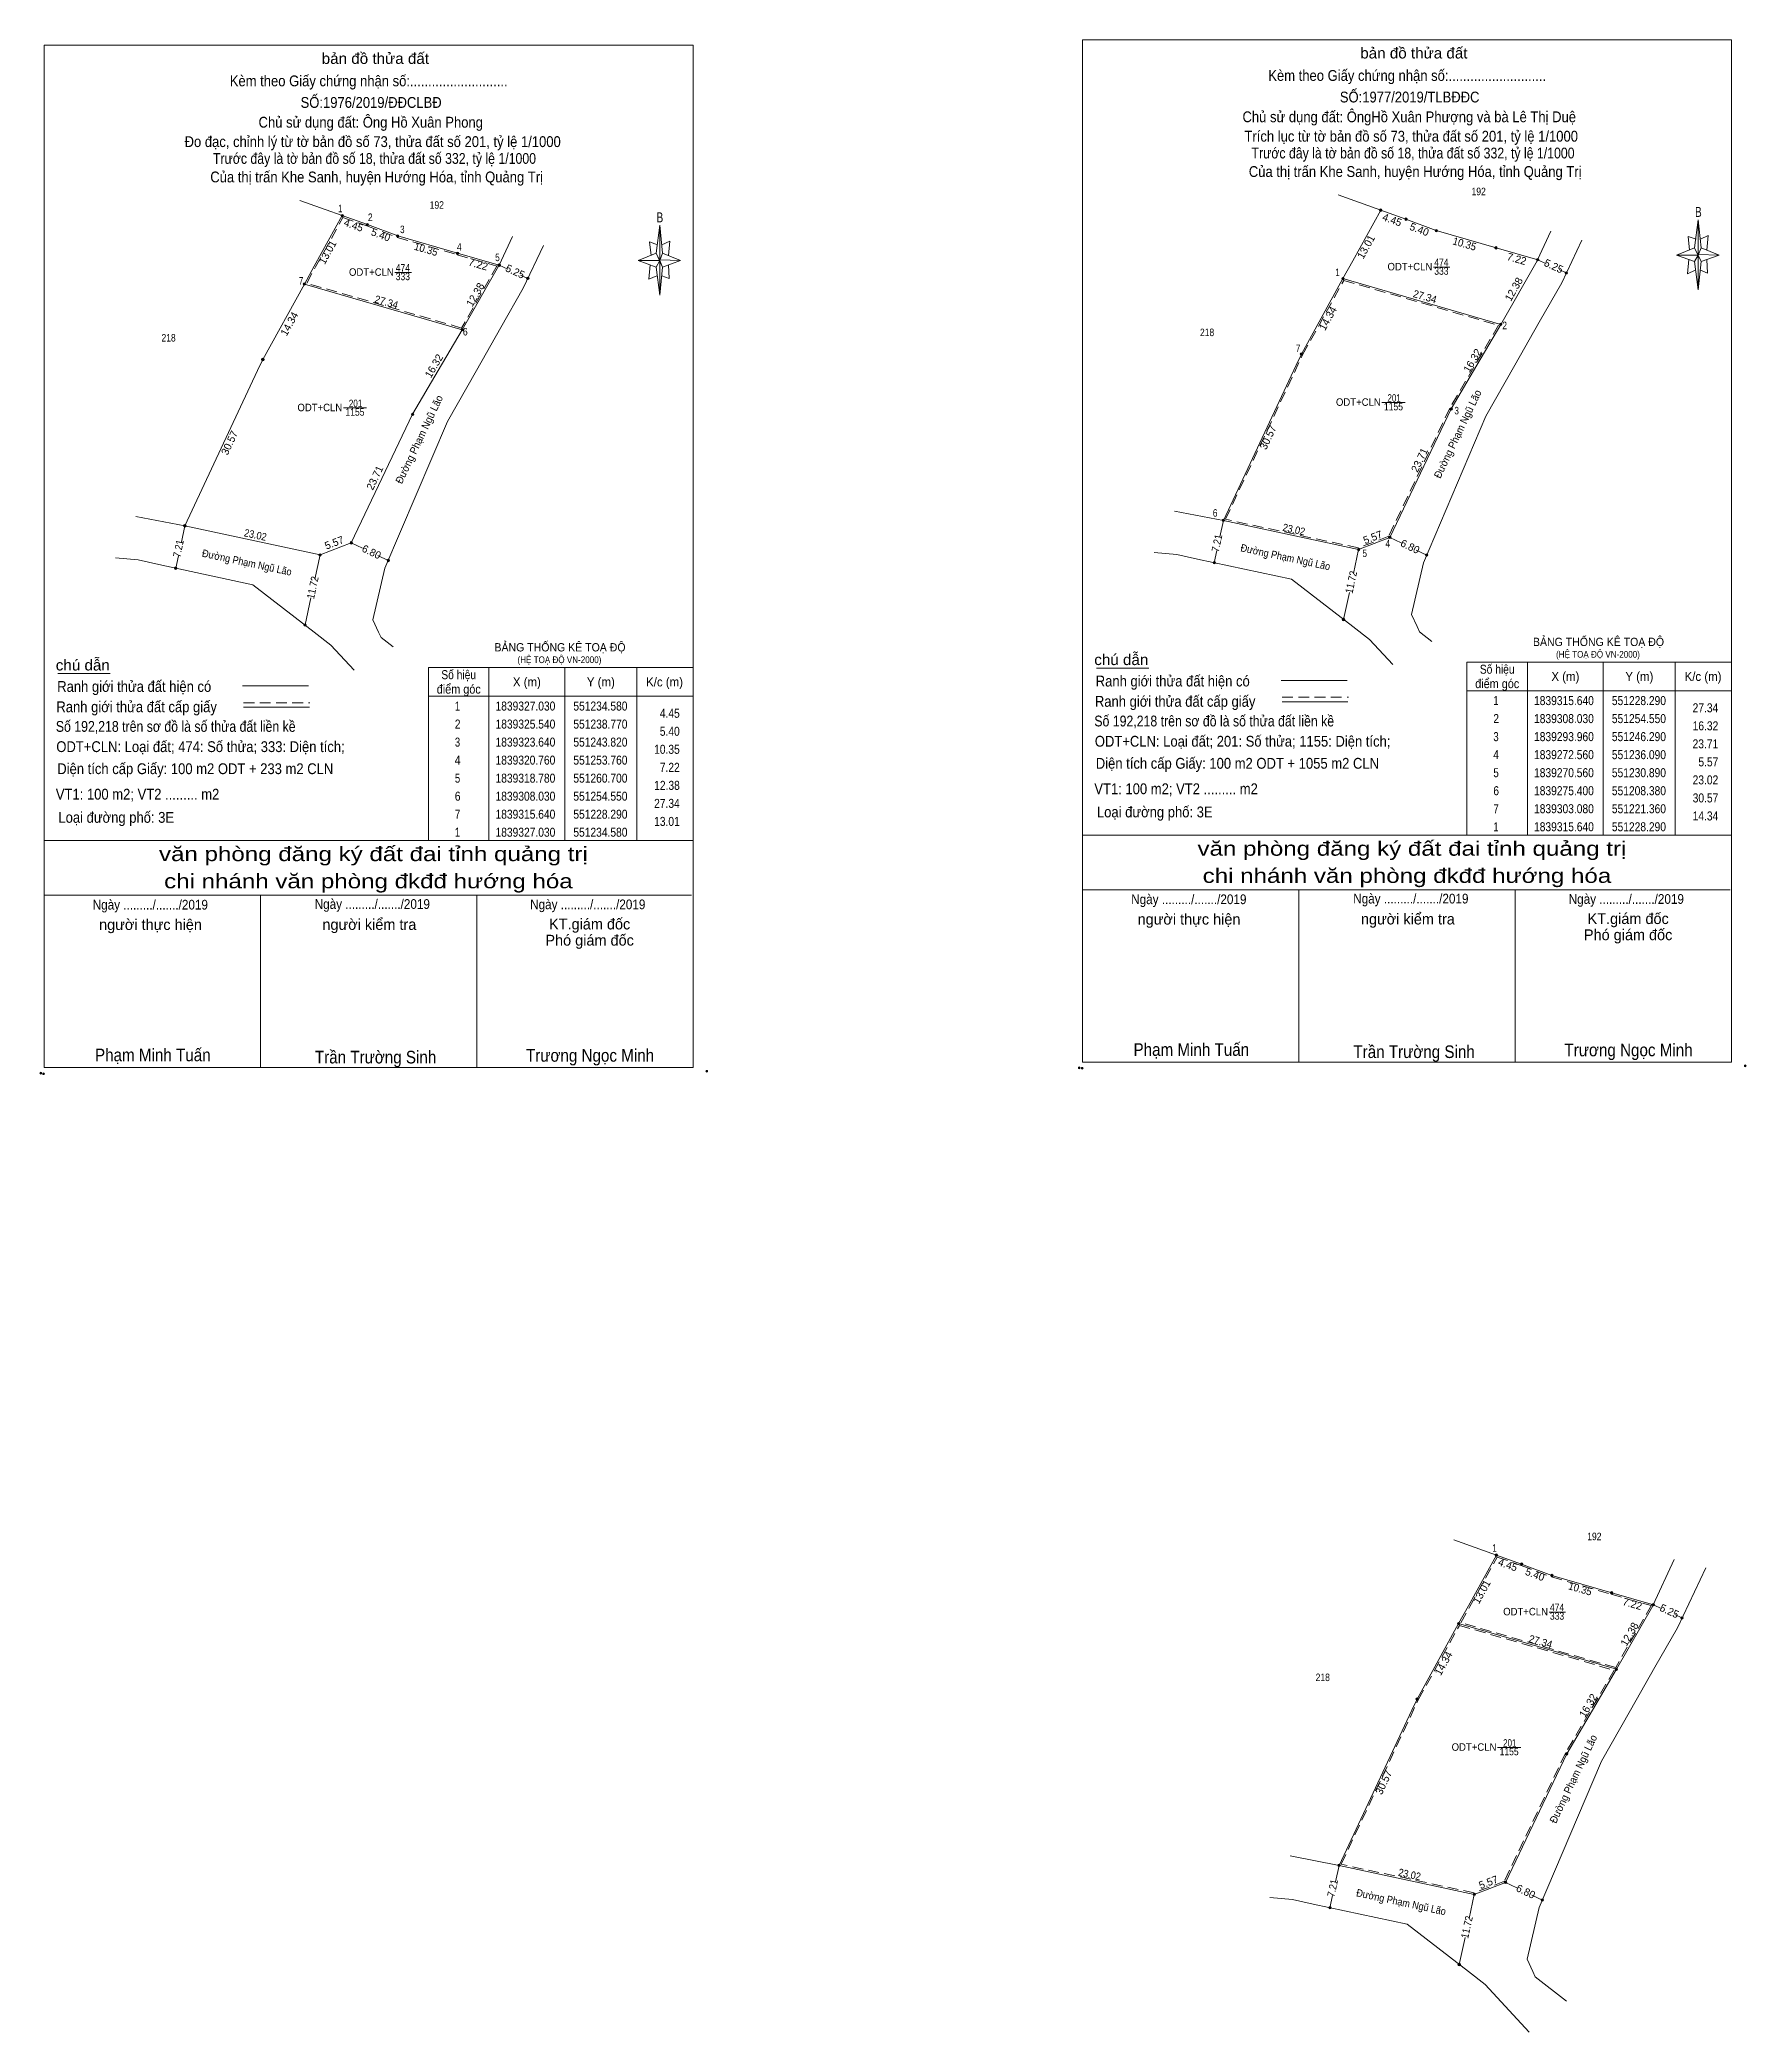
# Model space of a CAD drawing. Header units: metres. Extents: x 550992 to 551276, y 1839248 to 1839579.
import ezdxf
from ezdxf.enums import TextEntityAlignment as Align

# ---------------------------------------------------------------- set-up
doc = ezdxf.new("R2010")
doc.units = ezdxf.units.M
doc.header["$LTSCALE"] = 0.6
doc.header["$PDMODE"] = 32
doc.header["$PDSIZE"] = 0.3
doc.linetypes.add('MEDIUM_DASHED', pattern=[4.5, 3, -1.5])
for name, color, linetype, lineweight in [('1', 7, 'MEDIUM_DASHED', 13), ('17', 7, 'Continuous', 13), ('4', 7, 'Continuous', 13), ('5', 7, 'Continuous', 13), ('6', 7, 'Continuous', 13), ('63', 7, 'Continuous', 13)]:
    doc.layers.add(name, color=color, linetype=linetype, lineweight=lineweight)

msp = doc.modelspace()

# ---------------------------------------------------------------- hatches: boundary and pattern name
at = {"layer": '63'}
for points in [[(551042.69, 1839549.98, 1), (551042.29, 1839549.98, 1)], [(551046.88, 1839548.49, 1), (551046.48, 1839548.49, 1)], [(551215.53, 1839550.88, 1), (551215.13, 1839550.88, 1)], [(551219.72, 1839549.39, 1), (551219.32, 1839549.39, 1)], [(551051.93, 1839546.59, 1), (551051.53, 1839546.59, 1)], [(551224.77, 1839547.49, 1), (551224.37, 1839547.49, 1)], [(551061.87, 1839543.71, 1), (551061.47, 1839543.71, 1)], [(551234.71, 1839544.61, 1), (551234.31, 1839544.61, 1)], [(551241.65, 1839542.63, 1), (551241.25, 1839542.63, 1)], [(551036.4, 1839538.59, 1), (551036, 1839538.59, 1)], [(551068.81, 1839541.73, 1), (551068.41, 1839541.73, 1)], [(551073.57, 1839539.53, 1), (551073.17, 1839539.53, 1)], [(551209.24, 1839539.49, 1), (551208.84, 1839539.49, 1)], [(551246.41, 1839540.43, 1), (551246.01, 1839540.43, 1)], [(551235.5, 1839531.88, 1), (551235.1, 1839531.88, 1)], [(551062.66, 1839530.98, 1), (551062.26, 1839530.98, 1)], [(551029.47, 1839526.03, 1), (551029.07, 1839526.03, 1)], [(551202.31, 1839526.93, 1), (551201.91, 1839526.93, 1)], [(551054.4, 1839516.91, 1), (551054, 1839516.91, 1)], [(551227.24, 1839517.81, 1), (551226.84, 1839517.81, 1)], [(551189.33, 1839499.25, 1), (551188.93, 1839499.25, 1)], [(551016.49, 1839498.35, 1), (551016.09, 1839498.35, 1)], [(551044.2, 1839495.51, 1), (551043.8, 1839495.51, 1)], [(551217.04, 1839496.41, 1), (551216.64, 1839496.41, 1)], [(551039, 1839493.51, 1), (551038.6, 1839493.51, 1)], [(551050.34, 1839492.58, 1), (551049.94, 1839492.58, 1)], [(551187.82, 1839492.2, 1), (551187.42, 1839492.2, 1)], [(551211.84, 1839494.41, 1), (551211.44, 1839494.41, 1)], [(551223.18, 1839493.48, 1), (551222.78, 1839493.48, 1)], [(551014.98, 1839491.3, 1), (551014.58, 1839491.3, 1)], [(551209.33, 1839482.75, 1), (551208.93, 1839482.75, 1)], [(551036.49, 1839481.85, 1), (551036.09, 1839481.85, 1)], [(551234.78, 1839327.03, 1), (551234.38, 1839327.03, 1)], [(551238.97, 1839325.54, 1), (551238.57, 1839325.54, 1)], [(551244.02, 1839323.64, 1), (551243.62, 1839323.64, 1)], [(551253.96, 1839320.76, 1), (551253.56, 1839320.76, 1)], [(551260.9, 1839318.78, 1), (551260.5, 1839318.78, 1)], [(551265.66, 1839316.58, 1), (551265.26, 1839316.58, 1)], [(551228.49, 1839315.64, 1), (551228.09, 1839315.64, 1)], [(551254.75, 1839308.03, 1), (551254.35, 1839308.03, 1)], [(551221.56, 1839303.08, 1), (551221.16, 1839303.08, 1)], [(551246.49, 1839293.96, 1), (551246.09, 1839293.96, 1)], [(551208.58, 1839275.4, 1), (551208.18, 1839275.4, 1)], [(551231.09, 1839270.56, 1), (551230.69, 1839270.56, 1)], [(551236.29, 1839272.56, 1), (551235.89, 1839272.56, 1)], [(551207.07, 1839268.35, 1), (551206.67, 1839268.35, 1)], [(551242.43, 1839269.63, 1), (551242.03, 1839269.63, 1)], [(551228.58, 1839258.9, 1), (551228.18, 1839258.9, 1)]]:
    msp.add_hatch(color=256, dxfattribs=at).paths.add_polyline_path(points)

# ---------------------------------------------------------------- linework, layer by layer
at = {"layer": '1'}
for points in [[(551209.16, 1839539.19), (551234.92, 1839531.73), (551226.82, 1839517.93), (551216.66, 1839496.61), (551211.62, 1839494.67), (551189.49, 1839499.43), (551202.33, 1839526.82)], [(551228.41, 1839315.34), (551254.17, 1839307.88), (551246.07, 1839294.08), (551235.91, 1839272.76), (551230.87, 1839270.82), (551208.74, 1839275.58), (551221.58, 1839302.97)]]:
    msp.add_lwpolyline(points, close=True, dxfattribs=at)
at = {"layer": '17'}
for p, q in [((550995.18, 1839473.77), (551003.87, 1839473.77)), ((551168.02, 1839474.67), (551176.71, 1839474.67))]:
    msp.add_line(p, q, dxfattribs=at)
at = {"layer": '4'}
for p, q in [((551068.6, 1839541.71), (551070.81, 1839546.51)), ((551241.44, 1839542.61), (551243.65, 1839547.41)), ((551248.81, 1839545.9), (551245.44, 1839538.81)), ((551075.97, 1839545), (551072.6, 1839537.91)), ((551062.46, 1839530.98), (551058.47, 1839524.19)), ((551235.3, 1839531.88), (551231.31, 1839525.09)), ((551058.47, 1839524.19), (551054.2, 1839516.91)), ((551064.81, 1839524.19), (551060, 1839515.71)), ((551231.31, 1839525.09), (551227.04, 1839517.81)), ((551237.65, 1839525.09), (551232.84, 1839516.61)), ((551060, 1839515.71), (551049.6, 1839491.31)), ((551232.84, 1839516.61), (551222.44, 1839492.21)), ((551016.29, 1839498.35), (551008.14, 1839499.91)), ((551189.13, 1839499.25), (551180.98, 1839500.81)), ((551189.13, 1839499.25), (551211.64, 1839494.41)), ((551016.29, 1839498.35), (551038.8, 1839493.51)), ((551048.53, 1839480.67), (551048.94, 1839479.78)), ((551048.94, 1839479.78), (551050.98, 1839478.21)), ((551221.37, 1839481.57), (551221.78, 1839480.68)), ((551221.78, 1839480.68), (551223.82, 1839479.11)), ((551066.91, 1839474.77), (551066.91, 1839445.97)), ((551079.51, 1839474.77), (551079.51, 1839445.97)), ((551091.51, 1839474.77), (551091.51, 1839445.97)), ((551056.83, 1839469.97), (551100.87, 1839469.97)), ((551260.69, 1839318.76), (551264.16, 1839326.3)), ((551269.44, 1839324.94), (551264.69, 1839314.96)), ((551254.55, 1839308.03), (551250.56, 1839301.24)), ((551250.56, 1839301.24), (551246.29, 1839293.96)), ((551256.9, 1839301.24), (551252.09, 1839292.76)), ((551252.09, 1839292.76), (551241.69, 1839268.36)), ((551208.38, 1839275.4), (551200.23, 1839276.96)), ((551208.38, 1839275.4), (551230.89, 1839270.56)), ((551240.62, 1839257.72), (551241.03, 1839256.83)), ((551241.03, 1839256.83), (551246.25, 1839252.82))]:
    msp.add_line(p, q, dxfattribs=at)
for points in [[(551068.61, 1839541.73), (551061.67, 1839543.71), (551051.73, 1839546.59), (551046.68, 1839548.49), (551035.41, 1839552.51)], [(551241.45, 1839542.63), (551234.51, 1839544.61), (551224.57, 1839547.49), (551219.52, 1839549.39), (551208.25, 1839553.41)], [(551042.49, 1839549.98), (551037.84, 1839541.56), (551036.2, 1839538.59)], [(551215.33, 1839550.88), (551210.68, 1839542.46), (551209.04, 1839539.49)], [(551241.45, 1839542.63), (551241.35, 1839542.46), (551235.3, 1839531.88)], [(551068.61, 1839541.73), (551068.51, 1839541.56), (551062.46, 1839530.98)], [(551235.3, 1839531.88), (551209.04, 1839539.49), (551202.11, 1839526.93)], [(551245.44, 1839538.81), (551241.71, 1839532.24), (551237.65, 1839525.09)], [(551062.46, 1839530.98), (551036.2, 1839538.59), (551029.27, 1839526.03)], [(551072.6, 1839537.91), (551068.87, 1839531.34), (551064.81, 1839524.19)], [(551016.29, 1839498.35), (551028.41, 1839524.19), (551029.27, 1839526.03)], [(551189.13, 1839499.25), (551201.25, 1839525.09), (551202.11, 1839526.93)], [(551054.2, 1839516.91), (551044, 1839495.51), (551038.8, 1839493.51)], [(551227.04, 1839517.81), (551216.84, 1839496.41), (551211.64, 1839494.41)], [(551004.77, 1839493.02), (551008.55, 1839492.67), (551011.98, 1839491.9), (551027.63, 1839488.55), (551037.82, 1839480.67)], [(551177.61, 1839493.92), (551181.39, 1839493.57), (551184.82, 1839492.8), (551200.47, 1839489.45), (551210.66, 1839481.57)], [(551222.44, 1839492.21), (551220.44, 1839483.61), (551221.37, 1839481.57)], [(551049.6, 1839491.31), (551047.6, 1839482.71), (551048.53, 1839480.67)], [(551037.82, 1839480.67), (551040.61, 1839478.51), (551044.47, 1839474.35)], [(551210.66, 1839481.57), (551213.45, 1839479.41), (551217.31, 1839475.25)], [(551260.7, 1839318.78), (551253.76, 1839320.76), (551243.82, 1839323.64), (551238.77, 1839325.54), (551227.5, 1839329.56)], [(551234.58, 1839327.03), (551229.93, 1839318.61), (551228.29, 1839315.64)], [(551260.7, 1839318.78), (551260.6, 1839318.61), (551254.55, 1839308.03)], [(551254.55, 1839308.03), (551228.29, 1839315.64), (551221.36, 1839303.08)], [(551264.69, 1839314.96), (551260.96, 1839308.39), (551256.9, 1839301.24)], [(551208.38, 1839275.4), (551220.5, 1839301.24), (551221.36, 1839303.08)], [(551246.29, 1839293.96), (551236.09, 1839272.56), (551230.89, 1839270.56)], [(551196.86, 1839270.07), (551200.64, 1839269.72), (551204.07, 1839268.95), (551219.72, 1839265.6), (551229.91, 1839257.72)], [(551241.69, 1839268.36), (551239.69, 1839259.76), (551240.62, 1839257.72)], [(551229.91, 1839257.72), (551232.7, 1839255.56), (551240.05, 1839247.64)]]:
    msp.add_lwpolyline(points, dxfattribs=at)
at = {"layer": '4', "linetype": 'MEDIUM_DASHED'}
for points in [[(551038.06, 1839541.44), (551042.61, 1839549.67), (551046.59, 1839548.26), (551051.65, 1839546.35), (551061.6, 1839543.47), (551068.23, 1839541.58), (551068.29, 1839541.69)], [(551068.29, 1839541.68), (551062.34, 1839531.27), (551036.57, 1839538.74), (551038.06, 1839541.44)], [(551230.15, 1839318.49), (551234.7, 1839326.72), (551238.68, 1839325.31), (551243.74, 1839323.4), (551253.69, 1839320.52), (551260.32, 1839318.63), (551260.38, 1839318.74)], [(551260.38, 1839318.73), (551254.43, 1839308.32), (551228.66, 1839315.79), (551230.15, 1839318.49)]]:
    msp.add_lwpolyline(points, dxfattribs=at)
at = {"layer": '4'}
msp.add_lwpolyline([(551056.83, 1839474.77), (551100.87, 1839474.77), (551100.87, 1839445.97), (551056.83, 1839445.97)], close=True, dxfattribs=at)
for p in [(551235.3, 1839531.88), (551062.46, 1839530.98), (551254.55, 1839308.03)]:
    msp.add_point(p, dxfattribs=at)
at = {"layer": '5'}
for p, q in [((551267.56, 1839544.6), (551268.16, 1839549.28)), ((551094.72, 1839543.7), (551095.32, 1839548.38)), ((551094.72, 1839541.42), (551091.72, 1839542.5)), ((551095.8, 1839543.7), (551098.8, 1839542.5)), ((551267.56, 1839542.32), (551264.56, 1839543.4)), ((551268.64, 1839542.32), (551268.16, 1839537.64)), ((551268.64, 1839544.6), (551271.64, 1839543.4)), ((551269.6, 1839542.68), (551269.72, 1839540.4)), ((551095.8, 1839541.42), (551095.32, 1839536.74)), ((551096.88, 1839539.5), (551095.68, 1839539.98)), ((551096.76, 1839541.78), (551096.88, 1839539.5)), ((551269.72, 1839540.4), (551268.52, 1839540.88)), ((550992.87, 1839445.97), (551100.87, 1839445.97)), ((551165.71, 1839446.87), (551273.71, 1839446.87)), ((550992.87, 1839436.85), (551100.63, 1839436.85)), ((550992.87, 1839436.85), (551100.63, 1839436.85)), ((550992.87, 1839436.85), (551100.63, 1839436.85)), ((551028.87, 1839408.17), (551028.87, 1839436.85)), ((551064.87, 1839408.17), (551064.87, 1839436.85)), ((551165.71, 1839437.75), (551273.47, 1839437.75)), ((551165.71, 1839437.75), (551273.47, 1839437.75)), ((551165.71, 1839437.75), (551273.47, 1839437.75)), ((551201.71, 1839409.07), (551201.71, 1839437.75)), ((551237.71, 1839409.07), (551237.71, 1839437.75))]:
    msp.add_line(p, q, dxfattribs=at)
for points in [[(551165.71, 1839579.23), (551273.71, 1839579.23), (551273.71, 1839409.07), (551165.71, 1839409.07)], [(550992.87, 1839578.33), (551100.87, 1839578.33), (551100.87, 1839408.17), (550992.87, 1839408.17)], [(551268.16, 1839549.28), (551268.64, 1839544.6), (551268.16, 1839543.4)], [(551095.32, 1839548.38), (551095.8, 1839543.7), (551095.32, 1839542.5)], [(551095.32, 1839542.5), (551091.72, 1839542.5), (551094.72, 1839543.7), (551095.8, 1839541.42), (551098.8, 1839542.5), (551095.32, 1839542.62)], [(551095.32, 1839542.5), (551095.32, 1839536.74), (551094.72, 1839541.42)], [(551268.16, 1839543.4), (551264.56, 1839543.4), (551267.56, 1839544.6), (551268.64, 1839542.32), (551271.64, 1839543.4), (551268.16, 1839543.52)], [(551268.16, 1839543.4), (551268.16, 1839537.64), (551267.56, 1839542.32)]]:
    msp.add_lwpolyline(points, close=True, dxfattribs=at)
for points in [[(551094.96, 1839545.14), (551093.64, 1839545.62), (551093.88, 1839543.34)], [(551095.68, 1839545.14), (551097, 1839545.74), (551096.76, 1839543.34)], [(551267.8, 1839546.04), (551266.48, 1839546.52), (551266.72, 1839544.24)], [(551268.52, 1839546.04), (551269.84, 1839546.64), (551269.6, 1839544.24)], [(551095.32, 1839542.5), (551094.72, 1839543.7), (551091.72, 1839542.5)], [(551095.32, 1839542.5), (551095.8, 1839541.42), (551098.8, 1839542.5)], [(551268.16, 1839543.4), (551267.56, 1839544.6), (551264.56, 1839543.4)], [(551266.6, 1839542.68), (551266.36, 1839540.28), (551267.68, 1839540.88)], [(551268.16, 1839543.4), (551268.64, 1839542.32), (551271.64, 1839543.4)], [(551093.76, 1839541.78), (551093.52, 1839539.38), (551094.84, 1839539.98)], [(551100.87, 1839408.17), (550992.87, 1839408.17), (550992.87, 1839436.85)], [(551273.71, 1839409.07), (551165.71, 1839409.07), (551165.71, 1839437.75)]]:
    msp.add_lwpolyline(points, dxfattribs=at)
for p in [(550992.31, 1839407.24), (550992.79, 1839407.16), (551165.15, 1839408.14), (551165.63, 1839408.06)]:
    msp.add_point(p, dxfattribs=at)
at = {"layer": '6'}
for p, q in [((551198.74, 1839472.59), (551209.71, 1839472.59)), ((551025.9, 1839471.69), (551036.87, 1839471.69)), ((551198.91, 1839469.07), (551209.87, 1839469.07)), ((551026.07, 1839468.17), (551037.03, 1839468.17))]:
    msp.add_line(p, q, dxfattribs=at)
at = {"layer": '6', "linetype": 'MEDIUM_DASHED'}
for p, q in [((551198.91, 1839469.81), (551209.95, 1839469.81)), ((551026.07, 1839468.91), (551037.11, 1839468.91))]:
    msp.add_line(p, q, dxfattribs=at)
at = {"layer": '6'}
for p in [(551103.15, 1839407.57), (551275.99, 1839408.47)]:
    msp.add_point(p, dxfattribs=at)
at = {"layer": '63'}
for p, q in [((551242.88, 1839541.97), (551241.45, 1839542.63)), ((551051.25, 1839540.51), (551053.99, 1839540.51)), ((551070.04, 1839541.07), (551068.61, 1839541.73)), ((551073.37, 1839539.53), (551072.17, 1839540.08)), ((551224.09, 1839541.41), (551226.83, 1839541.41)), ((551246.21, 1839540.43), (551245.01, 1839540.98)), ((551215.51, 1839518.87), (551219.39, 1839518.87)), ((551042.67, 1839517.97), (551046.55, 1839517.97)), ((551188.55, 1839496.53), (551189.13, 1839499.25)), ((551015.71, 1839495.63), (551016.29, 1839498.35)), ((551218.72, 1839495.51), (551216.84, 1839496.41)), ((551014.78, 1839491.3), (551015.22, 1839493.34)), ((551037.94, 1839489.49), (551038.8, 1839493.51)), ((551045.88, 1839494.61), (551044, 1839495.51)), ((551050.14, 1839492.58), (551048.4, 1839493.41)), ((551187.62, 1839492.2), (551188.06, 1839494.24)), ((551210.78, 1839490.39), (551211.64, 1839494.41)), ((551222.98, 1839493.48), (551221.24, 1839494.31)), ((551036.29, 1839481.85), (551037.26, 1839486.36)), ((551209.13, 1839482.75), (551210.1, 1839487.26)), ((551239.75, 1839475.67), (551239.75, 1839446.87)), ((551252.35, 1839475.67), (551252.35, 1839446.87)), ((551264.35, 1839475.67), (551264.35, 1839446.87)), ((551229.67, 1839470.87), (551273.71, 1839470.87)), ((551243.34, 1839317.56), (551246.08, 1839317.56)), ((551262.13, 1839318.12), (551260.7, 1839318.78)), ((551265.46, 1839316.58), (551264.26, 1839317.13)), ((551234.76, 1839295.02), (551238.64, 1839295.02)), ((551207.8, 1839272.68), (551208.38, 1839275.4)), ((551206.87, 1839268.35), (551207.31, 1839270.39)), ((551230.03, 1839266.54), (551230.89, 1839270.56)), ((551237.97, 1839271.66), (551236.09, 1839272.56)), ((551242.23, 1839269.63), (551240.49, 1839270.46)), ((551228.38, 1839258.9), (551229.35, 1839263.41))]:
    msp.add_line(p, q, dxfattribs=at)
msp.add_lwpolyline([(551229.67, 1839475.67), (551273.71, 1839475.67), (551273.71, 1839446.87), (551229.67, 1839446.87)], close=True, dxfattribs=at)
for centre in [(551042.49, 1839549.98), (551046.68, 1839548.49), (551215.33, 1839550.88), (551219.52, 1839549.39), (551051.73, 1839546.59), (551224.57, 1839547.49), (551061.67, 1839543.71), (551234.51, 1839544.61), (551241.45, 1839542.63), (551036.2, 1839538.59), (551068.61, 1839541.73), (551073.37, 1839539.53), (551209.04, 1839539.49), (551246.21, 1839540.43), (551235.3, 1839531.88), (551062.46, 1839530.98), (551029.27, 1839526.03), (551202.11, 1839526.93), (551054.2, 1839516.91), (551227.04, 1839517.81), (551189.13, 1839499.25), (551016.29, 1839498.35), (551044, 1839495.51), (551216.84, 1839496.41), (551038.8, 1839493.51), (551050.14, 1839492.58), (551187.62, 1839492.2), (551211.64, 1839494.41), (551222.98, 1839493.48), (551014.78, 1839491.3), (551209.13, 1839482.75), (551036.29, 1839481.85), (551234.58, 1839327.03), (551238.77, 1839325.54), (551243.82, 1839323.64), (551253.76, 1839320.76), (551260.7, 1839318.78), (551265.46, 1839316.58), (551228.29, 1839315.64), (551254.55, 1839308.03), (551221.36, 1839303.08), (551246.29, 1839293.96), (551208.38, 1839275.4), (551230.89, 1839270.56), (551236.09, 1839272.56), (551206.87, 1839268.35), (551242.23, 1839269.63), (551228.38, 1839258.9)]:
    msp.add_circle(centre, 0.2, dxfattribs=at)

# ---------------------------------------------------------------- texts
at = {"layer": '1'}
for s, height, width, p in [('BẢNG THỐNG KÊ TOẠ ĐỘ ', 1.38, 0.95, (551067.82, 1839477.44)), ('BẢNG THỐNG KÊ TOẠ ĐỘ ', 1.38, 0.95, (551240.66, 1839478.34)), ('(HỆ TOẠ ĐỘ VN-2000)', 1.116, 0.9, (551071.66, 1839475.5)), ('(HỆ TOẠ ĐỘ VN-2000)', 1.116, 0.9, (551244.5, 1839476.4))]:
    msp.add_text(s, height=height, dxfattribs=dict(at, width=width)).set_placement(p)
at = {"layer": '4'}
for s, height, width, p in [('192', 1.25, 0.85, (551058.225, 1839551.12)), ('192', 1.25, 0.85, (551231.625, 1839553.37)), ('ODT+CLN', 1.25, 0.95, (551220.18, 1839540.86)), ('474', 1.25, 0.85, (551225.42, 1839541.56)), ('ODT+CLN', 1.25, 0.95, (551047.34, 1839539.96)), ('474', 1.25, 0.85, (551052.58, 1839540.66)), ('333', 1.25, 0.85, (551052.575, 1839539.23)), ('333', 1.25, 0.85, (551225.415, 1839540.13)), ('218', 1.25, 0.85, (551013.585, 1839529.02)), ('218', 1.25, 0.85, (551186.425, 1839529.92)), ('201', 1.25, 0.8, (551044.71, 1839518.1)), ('ODT+CLN', 1.25, 0.95, (551211.6, 1839518.32)), ('1155', 1.25, 0.85, (551217.445, 1839517.57)), ('201', 1.25, 0.8, (551217.55, 1839519)), ('ODT+CLN', 1.25, 0.95, (551038.76, 1839517.42)), ('1155', 1.25, 0.85, (551044.605, 1839516.67)), ('Số hiệu', 1.5, 0.85, (551061.87, 1839472.82)), ('X (m)', 1.5, 0.95, (551073.215, 1839471.62)), ('Y (m)', 1.5, 0.95, (551085.525, 1839471.62)), ('K/c (m)', 1.5, 0.95, (551096.13, 1839471.62)), ('điểm góc', 1.5, 0.9, (551061.88, 1839470.42)), (' 1', 1.5, 0.75, (551061.45, 1839467.6)), ('1839327.030', 1.5, 0.85, (551072.975, 1839467.6)), ('551234.580', 1.5, 0.85, (551085.455, 1839467.6)), (' 2', 1.5, 0.85, (551061.46, 1839464.6)), ('1839325.540', 1.5, 0.85, (551072.975, 1839464.6)), ('551238.770', 1.5, 0.85, (551085.455, 1839464.6)), (' 3', 1.5, 0.8, (551061.445, 1839461.6)), ('1839323.640', 1.5, 0.85, (551072.975, 1839461.6)), ('551243.820', 1.5, 0.85, (551085.455, 1839461.6)), (' 4', 1.5, 0.85, (551061.455, 1839458.6)), ('1839320.760', 1.5, 0.85, (551072.975, 1839458.6)), ('551253.760', 1.5, 0.85, (551085.455, 1839458.6)), (' 5', 1.5, 0.8, (551061.455, 1839455.6)), ('1839318.780', 1.5, 0.85, (551072.975, 1839455.6)), ('551260.700', 1.5, 0.85, (551085.455, 1839455.6)), (' 6', 1.5, 0.85, (551061.46, 1839452.6)), ('1839308.030', 1.5, 0.85, (551072.975, 1839452.6)), ('551254.550', 1.5, 0.85, (551085.455, 1839452.6)), (' 7', 1.5, 0.8, (551061.46, 1839449.6)), ('1839315.640', 1.5, 0.85, (551072.975, 1839449.6)), ('551228.290', 1.5, 0.85, (551085.455, 1839449.6)), (' 1', 1.5, 0.75, (551061.45, 1839446.6)), ('1839327.030', 1.5, 0.85, (551072.975, 1839446.6)), ('551234.580', 1.5, 0.85, (551085.455, 1839446.6)), ('192', 1.25, 0.85, (551250.875, 1839329.52)), ('ODT+CLN', 1.25, 0.95, (551239.43, 1839317.01)), ('474', 1.25, 0.85, (551244.67, 1839317.71)), ('333', 1.25, 0.85, (551244.665, 1839316.28)), ('218', 1.25, 0.85, (551205.675, 1839306.07)), ('ODT+CLN', 1.25, 0.95, (551230.85, 1839294.47)), ('1155', 1.25, 0.85, (551236.695, 1839293.72)), ('201', 1.25, 0.8, (551236.8, 1839295.15))]:
    msp.add_text(s, height=height, dxfattribs=dict(at, width=width)).set_placement(p, align=Align.CENTER)
for s, height, width, p in [(' 1', 1.25, 0.75, (551042.52, 1839550.54)), (' 2', 1.25, 0.85, (551047.55, 1839549.08)), (' 3', 1.25, 0.8, (551052.86, 1839547.06)), (' 4', 1.25, 0.85, (551062.37, 1839544.14)), (' 5', 1.25, 0.8, (551068.69, 1839542.4)), (' 7', 1.25, 0.8, (551036.01, 1839538.5)), (' 1', 1.25, 0.75, (551208.47, 1839539.9)), (' 2', 1.25, 0.85, (551236.34, 1839531.07)), (' 6', 1.25, 0.85, (551063.36, 1839530.03)), (' 7', 1.25, 0.8, (551201.94, 1839527.25)), (' 3', 1.25, 0.8, (551228.33, 1839516.89)), (' 6', 1.25, 0.85, (551188.16, 1839499.87)), (' 4', 1.25, 0.85, (551216.9, 1839494.78)), (' 5', 1.25, 0.8, (551213.03, 1839493.15)), ('4.45', 1.5, 0.85, (551098.66, 1839466.4)), ('5.40', 1.5, 0.85, (551098.66, 1839463.4)), ('10.35', 1.5, 0.85, (551098.66, 1839460.4)), ('12.38', 1.5, 0.85, (551098.67, 1839454.4)), ('7.22', 1.5, 0.85, (551098.66, 1839457.4)), ('27.34', 1.5, 0.85, (551098.66, 1839451.4)), ('13.01', 1.5, 0.85, (551098.66, 1839448.4)), (' 1', 1.25, 0.75, (551234.61, 1839327.59))]:
    msp.add_text(s, height=height, dxfattribs=dict(at, width=width)).set_placement(p, align=Align.RIGHT)
for s, rotation, p in [('4.45', 340.424, (551044.1756, 1839547.7946)), ('4.45', 340.424, (551217.0156, 1839548.6946)), ('5.40', 339.382, (551221.5299, 1839547.0906)), ('13.01', 61.091, (551040.5822, 1839543.5729)), ('5.40', 339.382, (551048.6899, 1839546.1906)), ('13.01', 61.091, (551213.4222, 1839544.4729)), ('7.22', 344.076, (551064.9485, 1839541.2668)), ('7.22', 344.076, (551237.7885, 1839542.1668)), ('12.38', 60.226, (551065.1768, 1839536.5146)), ('12.38', 60.226, (551238.0168, 1839537.4146)), ('4.45', 340.424, (551236.2656, 1839324.8446)), ('5.40', 339.382, (551240.7799, 1839323.2406)), ('13.01', 61.091, (551232.6722, 1839320.6229)), ('7.22', 344.076, (551257.0385, 1839318.3168)), ('12.38', 60.226, (551257.2668, 1839313.5646))]:
    msp.add_text(s, height=1.25, rotation=rotation, dxfattribs=at).set_placement(p, align=Align.CENTER)
at = {"layer": '4', "width": 0.95}
for s, rotation, p in [('10.35', 343.842, (551056.2561, 1839543.7706)), ('10.35', 343.842, (551229.0961, 1839544.6706)), ('27.34', 343.839, (551049.666, 1839534.9947)), ('27.34', 343.839, (551222.506, 1839535.8947)), ('10.35', 343.842, (551248.3461, 1839320.8206)), ('27.34', 343.839, (551241.756, 1839312.0447))]:
    msp.add_text(s, height=1.25, rotation=rotation, dxfattribs=at).set_placement(p, align=Align.CENTER)
at = {"layer": '5'}
for s, height, width, p in [('bản đồ thửa đất', 1.8, 1.05, (551048, 1839575.23)), ('bản đồ thửa đất', 1.8, 1.05, (551220.84, 1839576.13)), ('Kèm theo Giấy chứng nhận số:...........................', 1.8, 0.9, (551046.89, 1839571.5)), ('Kèm theo Giấy chứng nhận số:...........................', 1.8, 0.9, (551219.73, 1839572.4)), ('SỐ:1976/2019/ĐĐCLBĐ', 1.8, 0.9, (551047.295, 1839567.91)), ('SỐ:1977/2019/TLBĐĐC', 1.8, 0.9, (551220.135, 1839568.81)), ('Chủ sử dụng đất: Ông Hồ Xuân Phong', 1.8, 0.9, (551047.23, 1839564.62)), ('Chủ sử dụng đất: ÔngHồ Xuân Phượng và bà Lê Thị Duệ', 1.8, 0.9, (551220.07, 1839565.52)), ('Đo đạc, chỉnh lý từ tờ bản đồ số 73, thửa đất số 201, tỷ lệ 1/1000 ', 1.8, 0.9, (551047.855, 1839561.39)), ('Trích lục từ tờ bản đồ số 73, thửa đất số 201, tỷ lệ 1/1000 ', 1.8, 0.9, (551220.7, 1839562.29)), ('Trước đây là tờ bản đồ số 18, thửa đất số 332, tỷ lệ 1/1000 ', 1.8, 0.85, (551048.14, 1839558.59)), ('Trước đây là tờ bản đồ số 18, thửa đất số 332, tỷ lệ 1/1000 ', 1.8, 0.85, (551220.98, 1839559.49)), ('Của thị trấn Khe Sanh, huyện Hướng Hóa, tỉnh Quảng Trị', 1.8, 0.9, (551048.215, 1839555.51)), ('Của thị trấn Khe Sanh, huyện Hướng Hóa, tỉnh Quảng Trị', 1.8, 0.9, (551221.055, 1839556.41)), ('B', 1.653, 0.75, (551095.35, 1839548.86)), ('B', 1.653, 0.75, (551268.19, 1839549.76)), ('văn phòng đăng ký đất đai tỉnh quảng trị', 2.4, 1.25, (551220.515, 1839443.44)), ('văn phòng đăng ký đất đai tỉnh quảng trị', 2.4, 1.25, (551047.675, 1839442.54)), ('chi nhánh văn phòng đkđđ hướng hóa', 2.4, 1.25, (551046.84, 1839438.02)), ('chi nhánh văn phòng đkđđ hướng hóa', 2.4, 1.25, (551219.685, 1839438.92)), ('Ngày ........./......./2019', 1.62, 0.9, (551010.545, 1839434.48)), ('Ngày ........./......./2019', 1.62, 0.9, (551047.49, 1839434.59)), ('Ngày ........./......./2019', 1.62, 0.9, (551083.35, 1839434.53)), ('Ngày ........./......./2019', 1.62, 0.9, (551183.385, 1839435.38)), ('Ngày ........./......./2019', 1.62, 0.9, (551220.335, 1839435.49)), ('Ngày ........./......./2019', 1.62, 0.9, (551256.195, 1839435.43)), ('Phạm Minh Tuấn', 2.1, 0.9, (551010.96, 1839409.23)), ('Trần Trường Sinh', 2.1, 0.9, (551048.035, 1839408.87)), ('Trương Ngọc Minh', 2.1, 0.9, (551083.73, 1839409.16)), ('Phạm Minh Tuấn', 2.1, 0.9, (551183.8, 1839410.13)), ('Trần Trường Sinh', 2.1, 0.9, (551220.875, 1839409.77)), ('Trương Ngọc Minh', 2.1, 0.9, (551256.57, 1839410.06))]:
    msp.add_text(s, height=height, dxfattribs=dict(at, width=width)).set_placement(p, align=Align.CENTER)
for s, p in [('người thực hiện', (551010.575, 1839431.08)), ('người kiểm tra', (551047, 1839431.1)), ('KT.giám đốc', (551083.665, 1839431.17)), ('người thực hiện', (551183.42, 1839431.98)), ('người kiểm tra', (551219.84, 1839432)), ('KT.giám đốc', (551256.505, 1839432.07)), ('Phó giám đốc', (551083.66, 1839428.48)), ('Phó giám đốc', (551256.5, 1839429.38))]:
    msp.add_text(s, height=1.8, dxfattribs=at).set_placement(p, align=Align.CENTER)
at = {"layer": '6'}
for s, width, p in [('chú dẫn', 1.05, (550994.81, 1839474.27)), ('chú dẫn', 1.05, (551167.65, 1839475.17)), ('Ranh giới thửa đất hiện có ', 0.9, (550995.05, 1839470.71)), ('Ranh giới thửa đất hiện có ', 0.9, (551167.89, 1839471.61)), ('Ranh giới thửa đất cấp giấy', 0.9, (550994.91, 1839467.33)), ('Ranh giới thửa đất cấp giấy', 0.9, (551167.75, 1839468.23)), ('Số 192,218 trên sơ đồ là số thửa đất liền kề', 0.85, (550994.82, 1839464.06)), ('Số 192,218 trên sơ đồ là số thửa đất liền kề', 0.85, (551167.66, 1839464.96)), ('ODT+CLN: Loại đất; 474: Số thửa; 333: Diện tích;', 0.9, (550994.9, 1839460.69)), ('ODT+CLN: Loại đất; 201: Số thửa; 1155: Diện tích;', 0.9, (551167.74, 1839461.59)), ('Diện tích cấp Giấy: 100 m2 ODT + 1055 m2 CLN', 0.9, (551167.9, 1839457.92)), ('Diện tích cấp Giấy: 100 m2 ODT + 233 m2 CLN', 0.9, (550995.06, 1839457.02)), ('VT1: 100 m2; VT2 ......... m2', 0.9, (550994.82, 1839452.78)), ('VT1: 100 m2; VT2 ......... m2', 0.9, (551167.66, 1839453.68)), ('Loại đường phố: 3E', 0.9, (550995.25, 1839448.92)), ('Loại đường phố: 3E', 0.9, (551168.09, 1839449.82))]:
    msp.add_text(s, height=1.8, dxfattribs=dict(at, width=width)).set_placement(p)
at = {"layer": '63'}
for s, rotation, p in [('5.25', 335.194, (551243.8478, 1839541.0085)), ('5.25', 335.194, (551071.0078, 1839540.1085)), ('14.34', 61.112, (551034.2345, 1839531.6631)), ('14.34', 61.112, (551207.0745, 1839532.5631)), ('16.32', 59.584, (551058.2929, 1839524.6386)), ('16.32', 59.584, (551231.1329, 1839525.5386)), ('30.57', 64.877, (551024.2938, 1839511.8947)), ('30.57', 64.877, (551197.1338, 1839512.7947)), ('23.71', 64.516, (551222.3475, 1839509.0311)), ('23.71', 64.516, (551048.4775, 1839506.0711)), ('5.57', 21.038, (551041.3756, 1839494.9529)), ('5.57', 21.038, (551214.2156, 1839495.8529)), ('6.80', 334.49, (551219.9358, 1839494.3371)), ('6.80', 334.49, (551047.0958, 1839493.4371)), ('5.25', 335.194, (551263.0978, 1839317.1585)), ('14.34', 61.112, (551226.3245, 1839308.7131)), ('16.32', 59.584, (551250.3829, 1839301.6886)), ('30.57', 64.877, (551216.3838, 1839288.9447)), ('5.57', 21.038, (551233.4656, 1839272.0029)), ('6.80', 334.49, (551239.1858, 1839270.4871))]:
    msp.add_text(s, height=1.25, rotation=rotation, dxfattribs=at).set_placement(p, align=Align.CENTER)
for s, rotation, width, p in [('Đường Phạm Ngũ Lão', 64.516, 0.95, (551055.8522, 1839512.4661)), ('Đường Phạm Ngũ Lão', 64.516, 0.95, (551228.6922, 1839513.3661)), ('7.21', 77.911, 0.9, (551015.8282, 1839494.4391)), ('23.02', 347.865, 0.9, (551027.9036, 1839496.2307)), ('7.21', 77.911, 0.9, (551188.6682, 1839495.3391)), ('23.02', 347.865, 0.9, (551200.7436, 1839497.1307)), ('Đường Phạm Ngũ Lão', 347.865, 0.9, (551026.4986, 1839491.6307)), ('Đường Phạm Ngũ Lão', 347.865, 0.9, (551199.3386, 1839492.5307)), ('11.72', 77.852, 0.9, (551038.1798, 1839487.9335)), ('11.72', 77.852, 0.9, (551211.0198, 1839488.8335)), ('Đường Phạm Ngũ Lão', 64.516, 0.95, (551247.9422, 1839289.5161)), ('23.02', 347.865, 0.9, (551219.9936, 1839273.2807)), ('7.21', 77.911, 0.9, (551207.9182, 1839271.4891)), ('Đường Phạm Ngũ Lão', 347.865, 0.9, (551218.5886, 1839268.6807)), ('11.72', 77.852, 0.9, (551230.2698, 1839264.9835))]:
    msp.add_text(s, height=1.25, rotation=rotation, dxfattribs=dict(at, width=width)).set_placement(p, align=Align.CENTER)
for s, width, p in [('điểm góc', 0.9, (551234.71, 1839471.33)), ('Số hiệu', 0.85, (551234.71, 1839473.73)), ('X (m)', 0.95, (551246.055, 1839472.53)), ('Y (m)', 0.95, (551258.365, 1839472.53)), ('K/c (m)', 0.95, (551268.97, 1839472.53)), (' 1', 0.75, (551234.29, 1839468.51)), ('1839315.640', 0.85, (551245.815, 1839468.51)), ('551228.290', 0.85, (551258.295, 1839468.51)), (' 2', 0.85, (551234.3, 1839465.51)), ('1839308.030', 0.85, (551245.815, 1839465.51)), ('551254.550', 0.85, (551258.295, 1839465.51)), (' 3', 0.8, (551234.285, 1839462.51)), ('1839293.960', 0.85, (551245.815, 1839462.51)), ('551246.290', 0.85, (551258.295, 1839462.51)), (' 4', 0.85, (551234.285, 1839459.51)), ('1839272.560', 0.85, (551245.815, 1839459.51)), ('551236.090', 0.85, (551258.295, 1839459.51)), (' 5', 0.8, (551234.295, 1839456.51)), ('1839270.560', 0.85, (551245.815, 1839456.51)), ('551230.890', 0.85, (551258.295, 1839456.51)), (' 6', 0.85, (551234.3, 1839453.51)), ('1839275.400', 0.85, (551245.815, 1839453.51)), ('551208.380', 0.85, (551258.295, 1839453.51)), (' 7', 0.8, (551234.3, 1839450.51)), ('1839303.080', 0.85, (551245.815, 1839450.51)), ('551221.360', 0.85, (551258.295, 1839450.51)), (' 1', 0.75, (551234.29, 1839447.51)), ('1839315.640', 0.85, (551245.815, 1839447.51)), ('551228.290', 0.85, (551258.295, 1839447.51))]:
    msp.add_text(s, height=1.5, dxfattribs=dict(at, width=width)).set_placement(p, align=Align.CENTER)
at = {"layer": '63', "width": 0.85}
for s, p in [('27.34', (551271.5, 1839467.31)), ('16.32', (551271.5, 1839464.31)), ('23.71', (551271.49, 1839461.31)), ('5.57', (551271.51, 1839458.31)), ('23.02', (551271.5, 1839455.31)), ('30.57', (551271.51, 1839452.31)), ('14.34', (551271.5, 1839449.31))]:
    msp.add_text(s, height=1.5, dxfattribs=at).set_placement(p, align=Align.RIGHT)

doc.saveas('drawing.dxf')
